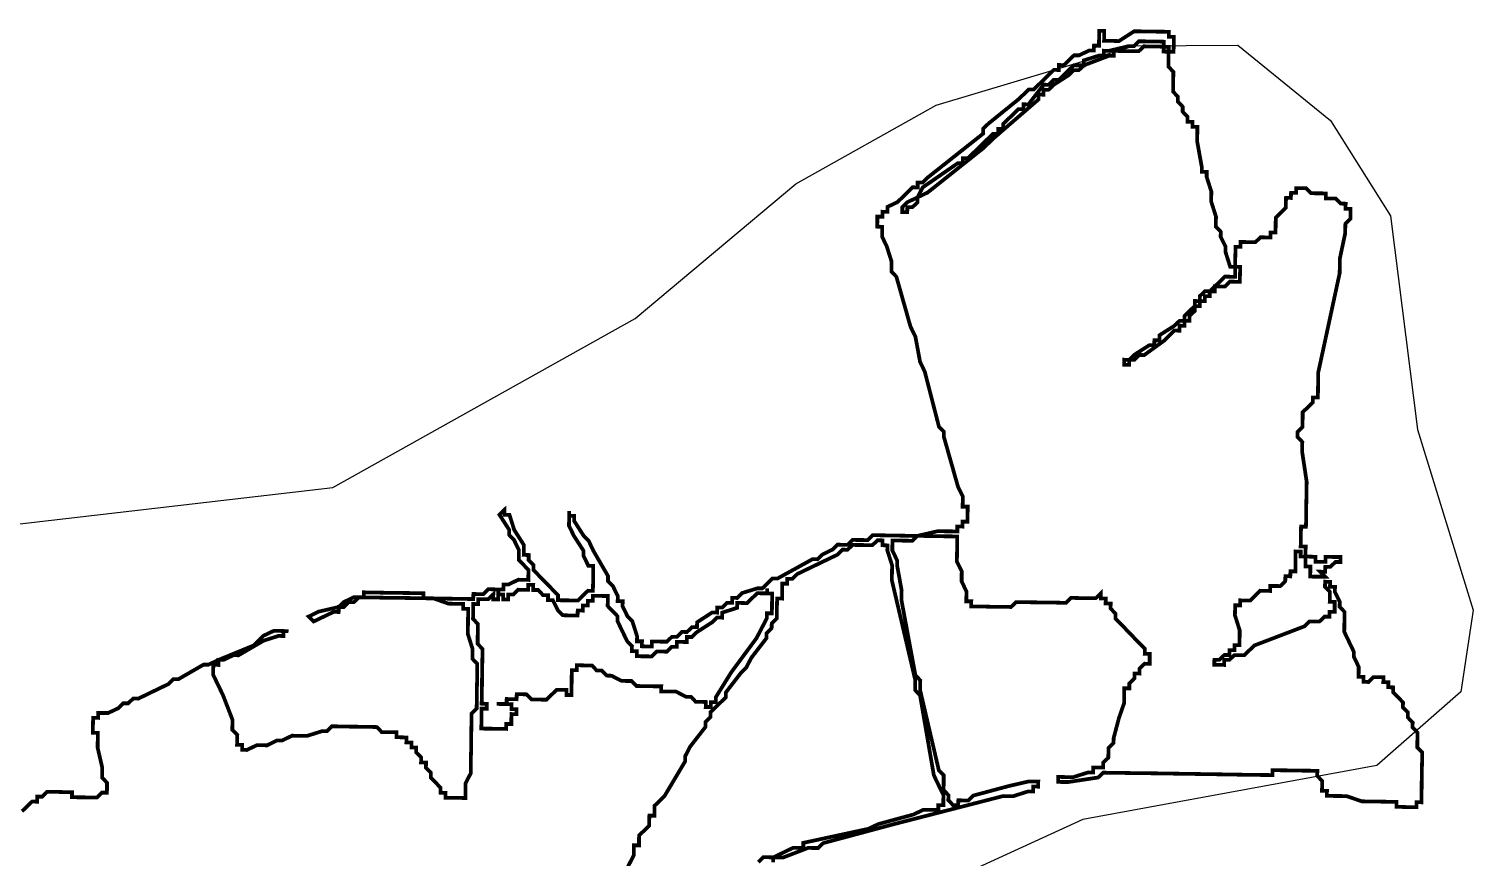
# Model space of a CAD drawing. Header units: metres. Extents: x 264905 to 267425, y 2153187 to 2156140.
# Drawn here: x 266272 to 267425, y 2155326 to 2155988 of the extents above; entities that cross this region are included whole.
import ezdxf

# ---------------------------------------------------------------- set-up
doc = ezdxf.new("R2010")
doc.units = ezdxf.units.M
doc.layers.add('HIGH TIDE LINE', color=6, linetype='Continuous')
doc.layers.add('village', color=3, linetype='Continuous')

msp = doc.modelspace()

# ---------------------------------------------------------------- linework, layer by layer
at = {"layer": 'HIGH TIDE LINE', "lineweight": 0}
for points in [[(266866.2, 2155322, 3, 3, 0), (266866.3, 2155325.9, 3, 3, 0), (266870.3, 2155325.9, 3, 3, 0), (266874.2, 2155325.8, 3, 3, 0), (266894.2, 2155333.5, 3, 3, 0), (266898.2, 2155333.4, 3, 3, 0), (266902.2, 2155333.4, 3, 3, 0), (266906.2, 2155337.3, 3, 3, 0), (266962.1, 2155352.3, 3, 3, 0), (267049.9, 2155374.9, 3, 3, 0), (267057.9, 2155374.8, 3, 3, 0), (267069.8, 2155378.6, 3, 3, 0), (267073.8, 2155378.5, 3, 3, 0), (267073.9, 2155382.5, 3, 3, 0), (267077.8, 2155382.4, 3, 3, 0), (267077.9, 2155386.4, 3, 3, 0), (267073.9, 2155386.5, 3, 3, 0), (267070, 2155386.5, 3, 3, 0), (267054, 2155382.8, 3, 3, 0), (267026.1, 2155375.3, 3, 3, 0), (267022, 2155371.3, 3, 3, 0), (267014.1, 2155371.5, 3, 3, 0), (267014, 2155367.5, 3, 3, 0), (267010, 2155367.5, 3, 3, 0), (267006.1, 2155371.6, 3, 3, 0), (267006.2, 2155375.6, 3, 3, 0), (267002.3, 2155379.6, 3, 3, 0), (267002.4, 2155391.5, 3, 3, 0), (266998.5, 2155395.5, 3, 3, 0), (266983.6, 2155459.4, 3, 3, 0), (266983.6, 2155463.4, 3, 3, 0), (266983.7, 2155467.3, 3, 3, 0), (266979.8, 2155471.4, 3, 3, 0), (266968.7, 2155531.2, 3, 3, 0), (266968.8, 2155539.1, 3, 3, 0), (266965.2, 2155559.1, 3, 3, 0), (266965.2, 2155563.1, 3, 3, 0), (266961.4, 2155571.1, 3, 3, 0), (266961.4, 2155575, 3, 3, 0), (266961.5, 2155579, 3, 3, 0), (266965.5, 2155579, 3, 3, 0), (266969.4, 2155578.9, 3, 3, 0), (266977.4, 2155578.8, 3, 3, 0), (266981.4, 2155582.7, 3, 3, 0), (266989.4, 2155582.6, 3, 3, 0), (266997.3, 2155582.5, 3, 3, 0), (267001.3, 2155582.4, 3, 3, 0), (267005.3, 2155582.3, 3, 3, 0), (267009.2, 2155582.3, 3, 3, 0), (267013.2, 2155582.2, 3, 3, 0), (267013.2, 2155578.2, 3, 3, 0), (267013.1, 2155574.3, 3, 3, 0), (267013, 2155566.3, 3, 3, 0), (267012.9, 2155562.3, 3, 3, 0), (267016.8, 2155554.3, 3, 3, 0), (267016.7, 2155550.4, 3, 3, 0), (267016.7, 2155546.4, 3, 3, 0), (267020.5, 2155538.4, 3, 3, 0), (267020.5, 2155534.4, 3, 3, 0), (267020.4, 2155530.4, 3, 3, 0), (267024.4, 2155530.4, 3, 3, 0), (267024.3, 2155526.4, 3, 3, 0), (267028.3, 2155526.3, 3, 3, 0), (267032.3, 2155526.3, 3, 3, 0), (267036.2, 2155526.2, 3, 3, 0), (267040.2, 2155526.1, 3, 3, 0), (267044.2, 2155526.1, 3, 3, 0), (267052.1, 2155526, 3, 3, 0), (267056.1, 2155525.9, 3, 3, 0), (267060.2, 2155529.8, 3, 3, 0), (267064.1, 2155529.8, 3, 3, 0), (267068.1, 2155529.7, 3, 3, 0), (267076.1, 2155529.6, 3, 3, 0), (267080, 2155529.5, 3, 3, 0), (267084, 2155529.5, 3, 3, 0), (267092, 2155529.4, 3, 3, 0), (267095.9, 2155529.3, 3, 3, 0), (267099.9, 2155529.2, 3, 3, 0), (267103.9, 2155533.2, 3, 3, 0), (267111.9, 2155533, 3, 3, 0), (267119.8, 2155532.9, 3, 3, 0), (267123.8, 2155532.9, 3, 3, 0), (267127.8, 2155536.8, 3, 3, 0), (267127.8, 2155532.8, 3, 3, 0), (267131.8, 2155532.7, 3, 3, 0), (267131.7, 2155528.8, 3, 3, 0), (267135.7, 2155528.7, 3, 3, 0), (267135.6, 2155524.7, 3, 3, 0), (267139.5, 2155520.7, 3, 3, 0), (267139.5, 2155516.7, 3, 3, 0), (267143.4, 2155512.7, 3, 3, 0), (267147.3, 2155508.7, 3, 3, 0), (267151.2, 2155504.6, 3, 3, 0), (267155.1, 2155500.6, 3, 3, 0), (267163, 2155492.5, 3, 3, 0), (267162.9, 2155488.5, 3, 3, 0), (267166.9, 2155488.5, 3, 3, 0), (267166.8, 2155484.5, 3, 3, 0), (267166.8, 2155480.5, 3, 3, 0), (267162.8, 2155480.6, 3, 3, 0), (267158.8, 2155476.7, 3, 3, 0), (267158.7, 2155472.7, 3, 3, 0), (267154.7, 2155472.8, 3, 3, 0), (267154.7, 2155468.8, 3, 3, 0), (267150.6, 2155464.9, 3, 3, 0), (267150.6, 2155460.9, 3, 3, 0), (267146.6, 2155460.9, 3, 3, 0), (267146.5, 2155457, 3, 3, 0), (267146.5, 2155453, 3, 3, 0), (267146.4, 2155449, 3, 3, 0), (267142.3, 2155437.2, 3, 3, 0), (267138.1, 2155421.3, 3, 3, 0), (267138, 2155417.3, 3, 3, 0), (267134, 2155413.4, 3, 3, 0), (267133.9, 2155409.4, 3, 3, 0), (267133.8, 2155405.5, 3, 3, 0), (267129.8, 2155401.6, 3, 3, 0), (267129.8, 2155397.6, 3, 3, 0), (267125.8, 2155397.6, 3, 3, 0), (267121.8, 2155397.7, 3, 3, 0), (267121.7, 2155393.7, 3, 3, 0), (267117.8, 2155393.8, 3, 3, 0), (267105.8, 2155390, 3, 3, 0), (267101.8, 2155390, 3, 3, 0), (267097.8, 2155390.1, 3, 3, 0), (267093.9, 2155390.2, 3, 3, 0), (267093.8, 2155386.2, 3, 3, 0), (267097.8, 2155386.1, 3, 3, 0), (267101.8, 2155386.1, 3, 3, 0), (267125.7, 2155389.7, 3, 3, 0), (267129.7, 2155393.6, 3, 3, 0), (267133.7, 2155393.5, 3, 3, 0), (267137.6, 2155393.5, 3, 3, 0), (267161.5, 2155393.1, 3, 3, 0), (267165.5, 2155393.1, 3, 3, 0), (267173.4, 2155393, 3, 3, 0), (267225.1, 2155392.2, 3, 3, 0), (267233, 2155392.1, 3, 3, 0), (267237, 2155392, 3, 3, 0), (267248.9, 2155391.8, 3, 3, 0), (267252.9, 2155391.8, 3, 3, 0), (267256.9, 2155391.7, 3, 3, 0), (267260.9, 2155391.7, 3, 3, 0), (267264.8, 2155391.6, 3, 3, 0), (267264.9, 2155395.6, 3, 3, 0), (267268.9, 2155395.5, 3, 3, 0), (267276.8, 2155395.4, 3, 3, 0), (267280.8, 2155395.3, 3, 3, 0), (267288.8, 2155395.2, 3, 3, 0), (267292.7, 2155395.2, 3, 3, 0), (267296.7, 2155395.1, 3, 3, 0), (267300.7, 2155395, 3, 3, 0), (267300.6, 2155391.1, 3, 3, 0), (267304.5, 2155387, 3, 3, 0), (267304.5, 2155383.1, 3, 3, 0), (267304.4, 2155379.1, 3, 3, 0), (267308.4, 2155379, 3, 3, 0), (267308.3, 2155375, 3, 3, 0), (267312.3, 2155375, 3, 3, 0), (267316.3, 2155374.9, 3, 3, 0), (267320.3, 2155374.9, 3, 3, 0), (267324.2, 2155374.8, 3, 3, 0), (267336.1, 2155370.7, 3, 3, 0), (267340.1, 2155370.6, 3, 3, 0), (267344, 2155370.5, 3, 3, 0), (267348, 2155370.5, 3, 3, 0), (267359.9, 2155370.3, 3, 3, 0), (267363.9, 2155370.2, 3, 3, 0), (267363.9, 2155366.3, 3, 3, 0), (267367.8, 2155366.2, 3, 3, 0), (267371.8, 2155366.1, 3, 3, 0), (267375.8, 2155366.1, 3, 3, 0), (267379.8, 2155366, 3, 3, 0), (267379.8, 2155370, 3, 3, 0), (267383.8, 2155369.9, 3, 3, 0), (267383.9, 2155373.9, 3, 3, 0), (267383.9, 2155377.9, 3, 3, 0), (267384, 2155381.9, 3, 3, 0), (267384, 2155385.9, 3, 3, 0), (267384.1, 2155389.8, 3, 3, 0), (267384.1, 2155393.8, 3, 3, 0), (267384.2, 2155397.8, 3, 3, 0), (267384.3, 2155401.8, 3, 3, 0), (267384.3, 2155405.7, 3, 3, 0), (267384.4, 2155409.7, 3, 3, 0), (267380.5, 2155413.7, 3, 3, 0), (267380.6, 2155421.7, 3, 3, 0), (267380.6, 2155425.7, 3, 3, 0), (267376.7, 2155429.7, 3, 3, 0), (267376.8, 2155433.7, 3, 3, 0), (267372.9, 2155437.7, 3, 3, 0), (267372.9, 2155441.7, 3, 3, 0), (267369, 2155445.7, 3, 3, 0), (267369.1, 2155449.7, 3, 3, 0), (267365.2, 2155453.7, 3, 3, 0), (267361.2, 2155457.8, 3, 3, 0), (267361.3, 2155461.7, 3, 3, 0), (267357.3, 2155461.8, 3, 3, 0), (267357.4, 2155465.8, 3, 3, 0), (267353.4, 2155465.8, 3, 3, 0), (267353.5, 2155469.8, 3, 3, 0), (267349.5, 2155469.9, 3, 3, 0), (267345.5, 2155469.9, 3, 3, 0), (267341.5, 2155466, 3, 3, 0), (267337.5, 2155466.1, 3, 3, 0), (267337.6, 2155470, 3, 3, 0), (267333.6, 2155470.1, 3, 3, 0), (267333.7, 2155474.1, 3, 3, 0), (267333.7, 2155478.1, 3, 3, 0), (267329.9, 2155486.1, 3, 3, 0), (267329.9, 2155490, 3, 3, 0), (267322.2, 2155506.1, 3, 3, 0), (267322.3, 2155514, 3, 3, 0), (267322.4, 2155518, 3, 3, 0), (267322.4, 2155522, 3, 3, 0), (267318.5, 2155526, 3, 3, 0), (267318.6, 2155530, 3, 3, 0), (267314.7, 2155538, 3, 3, 0), (267314.8, 2155542, 3, 3, 0), (267310.8, 2155542, 3, 3, 0), (267310.9, 2155546, 3, 3, 0), (267306.9, 2155546.1, 3, 3, 0), (267306.8, 2155542.1, 3, 3, 0), (267310.7, 2155538, 3, 3, 0), (267310.7, 2155534.1, 3, 3, 0), (267310.6, 2155530.1, 3, 3, 0), (267314.6, 2155530, 3, 3, 0), (267314.5, 2155526.1, 3, 3, 0), (267314.5, 2155522.1, 3, 3, 0), (267310.5, 2155522.1, 3, 3, 0), (267310.5, 2155518.2, 3, 3, 0), (267306.5, 2155518.2, 3, 3, 0), (267302.4, 2155514.3, 3, 3, 0), (267294.5, 2155514.4, 3, 3, 0), (267290.5, 2155510.5, 3, 3, 0), (267250.5, 2155495.2, 3, 3, 0), (267246.4, 2155491.3, 3, 3, 0), (267242.4, 2155487.4, 3, 3, 0), (267238.4, 2155487.4, 3, 3, 0), (267234.5, 2155487.5, 3, 3, 0), (267230.4, 2155483.6, 3, 3, 0), (267226.4, 2155483.6, 3, 3, 0), (267226.4, 2155479.6, 3, 3, 0), (267222.4, 2155479.7, 3, 3, 0), (267218.4, 2155479.8, 3, 3, 0), (267218.5, 2155483.7, 3, 3, 0), (267222.5, 2155483.7, 3, 3, 0), (267226.5, 2155487.6, 3, 3, 0), (267230.5, 2155487.5, 3, 3, 0), (267230.5, 2155491.5, 3, 3, 0), (267234.5, 2155491.5, 3, 3, 0), (267234.6, 2155495.4, 3, 3, 0), (267238.6, 2155495.4, 3, 3, 0), (267238.6, 2155499.3, 3, 3, 0), (267238.7, 2155503.3, 3, 3, 0), (267238.7, 2155507.3, 3, 3, 0), (267234.9, 2155519.3, 3, 3, 0), (267235, 2155523.3, 3, 3, 0), (267235, 2155527.2, 3, 3, 0), (267239, 2155527.2, 3, 3, 0), (267239.1, 2155531.2, 3, 3, 0), (267243.1, 2155531.1, 3, 3, 0), (267247, 2155531, 3, 3, 0), (267255.1, 2155538.9, 3, 3, 0), (267259.1, 2155538.8, 3, 3, 0), (267263, 2155538.7, 3, 3, 0), (267263.1, 2155542.7, 3, 3, 0), (267267.1, 2155542.7, 3, 3, 0), (267271.1, 2155542.6, 3, 3, 0), (267275.1, 2155546.5, 3, 3, 0), (267275.2, 2155550.5, 3, 3, 0), (267279.1, 2155550.4, 3, 3, 0), (267279.2, 2155554.4, 3, 3, 0), (267283.2, 2155554.4, 3, 3, 0), (267283.2, 2155558.3, 3, 3, 0), (267283.3, 2155562.3, 3, 3, 0), (267283.3, 2155566.3, 3, 3, 0), (267283.4, 2155570.3, 3, 3, 0), (267287.4, 2155570.2, 3, 3, 0), (267287.3, 2155566.2, 3, 3, 0), (267291.3, 2155566.2, 3, 3, 0), (267291.2, 2155562.2, 3, 3, 0), (267291.2, 2155558.2, 3, 3, 0), (267295.1, 2155558.2, 3, 3, 0), (267295.1, 2155554.2, 3, 3, 0), (267295, 2155550.2, 3, 3, 0), (267299, 2155550.1, 3, 3, 0), (267303, 2155550.1, 3, 3, 0), (267307, 2155550, 3, 3, 0), (267303, 2155554.1, 3, 3, 0), (267307, 2155554, 3, 3, 0), (267307.1, 2155558, 3, 3, 0), (267311, 2155557.9, 3, 3, 0), (267315.1, 2155561.8, 3, 3, 0), (267319.1, 2155561.8, 3, 3, 0), (267319.1, 2155565.8, 3, 3, 0), (267315.1, 2155565.8, 3, 3, 0), (267311.2, 2155565.9, 3, 3, 0), (267307.2, 2155565.9, 3, 3, 0), (267307.1, 2155562, 3, 3, 0), (267303.2, 2155562, 3, 3, 0), (267299.2, 2155562.1, 3, 3, 0), (267299.2, 2155566, 3, 3, 0), (267295.3, 2155566.1, 3, 3, 0), (267291.3, 2155566.2, 3, 3, 0), (267291.3, 2155570.1, 3, 3, 0), (267291.4, 2155574.1, 3, 3, 0), (267287.4, 2155574.2, 3, 3, 0), (267287.5, 2155578.2, 3, 3, 0), (267287.5, 2155582.1, 3, 3, 0), (267287.6, 2155586.1, 3, 3, 0), (267287.7, 2155590.1, 3, 3, 0), (267291.6, 2155590, 3, 3, 0), (267291.7, 2155594, 3, 3, 0), (267291.8, 2155598, 3, 3, 0), (267291.8, 2155601.9, 3, 3, 0), (267291.9, 2155609.9, 3, 3, 0), (267292, 2155613.9, 3, 3, 0), (267292.1, 2155617.8, 3, 3, 0), (267292.1, 2155621.8, 3, 3, 0), (267292.2, 2155625.8, 3, 3, 0), (267288.6, 2155649.7, 3, 3, 0), (267288.6, 2155653.7, 3, 3, 0), (267288.7, 2155657.7, 3, 3, 0), (267284.8, 2155661.7, 3, 3, 0), (267284.8, 2155665.7, 3, 3, 0), (267288.8, 2155669.6, 3, 3, 0), (267288.9, 2155673.6, 3, 3, 0), (267289, 2155677.5, 3, 3, 0), (267289, 2155681.5, 3, 3, 0), (267293.1, 2155685.4, 3, 3, 0), (267297.1, 2155689.3, 3, 3, 0), (267297.1, 2155693.3, 3, 3, 0), (267301.1, 2155693.3, 3, 3, 0), (267301.2, 2155697.2, 3, 3, 0), (267301.3, 2155705.2, 3, 3, 0), (267301.4, 2155709.2, 3, 3, 0), (267301.4, 2155713.1, 3, 3, 0), (267318.5, 2155792.4, 3, 3, 0), (267318.6, 2155796.4, 3, 3, 0), (267318.6, 2155800.4, 3, 3, 0), (267318.7, 2155804.3, 3, 3, 0), (267322.9, 2155824.2, 3, 3, 0), (267323.1, 2155832.1, 3, 3, 0), (267327.1, 2155836, 3, 3, 0), (267327.2, 2155840, 3, 3, 0), (267327.2, 2155844, 3, 3, 0), (267323.2, 2155844, 3, 3, 0), (267323.3, 2155848, 3, 3, 0), (267319.3, 2155848.1, 3, 3, 0), (267315.4, 2155852.1, 3, 3, 0), (267311.4, 2155852.2, 3, 3, 0), (267307.5, 2155852.2, 3, 3, 0), (267307.5, 2155856.2, 3, 3, 0), (267303.5, 2155856.3, 3, 3, 0), (267299.6, 2155856.3, 3, 3, 0), (267295.6, 2155856.4, 3, 3, 0), (267291.7, 2155860.4, 3, 3, 0), (267287.7, 2155860.5, 3, 3, 0), (267283.7, 2155860.5, 3, 3, 0), (267283.7, 2155856.6, 3, 3, 0), (267279.7, 2155856.6, 3, 3, 0), (267279.6, 2155852.6, 3, 3, 0), (267275.7, 2155852.7, 3, 3, 0), (267275.6, 2155848.7, 3, 3, 0), (267275.5, 2155844.7, 3, 3, 0), (267267.5, 2155836.9, 3, 3, 0), (267267.4, 2155829, 3, 3, 0), (267267.3, 2155825, 3, 3, 0), (267263.3, 2155825, 3, 3, 0), (267263.3, 2155821.1, 3, 3, 0), (267259.3, 2155821.1, 3, 3, 0), (267255.3, 2155821.2, 3, 3, 0), (267251.3, 2155817.3, 3, 3, 0), (267247.3, 2155817.3, 3, 3, 0), (267243.3, 2155817.4, 3, 3, 0), (267239.4, 2155817.4, 3, 3, 0), (267239.3, 2155813.5, 3, 3, 0), (267235.3, 2155813.5, 3, 3, 0), (267235.3, 2155809.6, 3, 3, 0), (267235.2, 2155805.6, 3, 3, 0), (267235.1, 2155801.6, 3, 3, 0), (267235.1, 2155797.6, 3, 3, 0), (267239.1, 2155797.6, 3, 3, 0), (267239, 2155793.6, 3, 3, 0), (267238.9, 2155789.6, 3, 3, 0), (267238.9, 2155785.6, 3, 3, 0), (267234.9, 2155785.7, 3, 3, 0), (267230.9, 2155785.8, 3, 3, 0), (267226.9, 2155781.8, 3, 3, 0), (267222.9, 2155781.9, 3, 3, 0), (267218.9, 2155782, 3, 3, 0), (267218.9, 2155778, 3, 3, 0), (267214.9, 2155778, 3, 3, 0), (267214.9, 2155774.1, 3, 3, 0), (267210.9, 2155774.1, 3, 3, 0), (267210.8, 2155770.2, 3, 3, 0), (267206.8, 2155770.2, 3, 3, 0), (267206.8, 2155766.2, 3, 3, 0), (267202.8, 2155766.3, 3, 3, 0), (267202.8, 2155762.3, 3, 3, 0), (267198.7, 2155758.4, 3, 3, 0), (267198.7, 2155754.4, 3, 3, 0), (267194.7, 2155754.5, 3, 3, 0), (267194.6, 2155750.5, 3, 3, 0), (267190.7, 2155750.6, 3, 3, 0), (267190.6, 2155746.6, 3, 3, 0), (267186.6, 2155746.7, 3, 3, 0), (267182.6, 2155742.7, 3, 3, 0), (267178.6, 2155738.8, 3, 3, 0), (267162.5, 2155727.1, 3, 3, 0), (267158.5, 2155727.2, 3, 3, 0), (267154.5, 2155723.3, 3, 3, 0), (267150.5, 2155723.3, 3, 3, 0), (267150.4, 2155719.4, 3, 3, 0), (267146.5, 2155719.4, 3, 3, 0), (267146.5, 2155723.4, 3, 3, 0), (267150.5, 2155723.3, 3, 3, 0), (267154.5, 2155727.3, 3, 3, 0), (267166.6, 2155735, 3, 3, 0), (267170.5, 2155735, 3, 3, 0), (267170.6, 2155738.9, 3, 3, 0), (267174.6, 2155738.9, 3, 3, 0), (267174.6, 2155742.9, 3, 3, 0), (267186.7, 2155750.6, 3, 3, 0), (267190.7, 2155754.5, 3, 3, 0), (267194.7, 2155754.5, 3, 3, 0), (267194.7, 2155758.5, 3, 3, 0), (267198.8, 2155762.4, 3, 3, 0), (267202.8, 2155766.3, 3, 3, 0), (267202.9, 2155770.3, 3, 3, 0), (267206.8, 2155770.2, 3, 3, 0), (267206.9, 2155774.2, 3, 3, 0), (267210.9, 2155778.1, 3, 3, 0), (267214.9, 2155778, 3, 3, 0), (267218.9, 2155782, 3, 3, 0), (267223, 2155785.9, 3, 3, 0), (267227, 2155789.8, 3, 3, 0), (267231, 2155789.7, 3, 3, 0), (267235, 2155789.7, 3, 3, 0), (267235, 2155793.7, 3, 3, 0), (267235.1, 2155797.6, 3, 3, 0), (267231.1, 2155797.7, 3, 3, 0), (267227.3, 2155809.7, 3, 3, 0), (267227.4, 2155813.7, 3, 3, 0), (267223.5, 2155821.7, 3, 3, 0), (267223.6, 2155825.6, 3, 3, 0), (267219.7, 2155829.7, 3, 3, 0), (267219.7, 2155833.6, 3, 3, 0), (267219.8, 2155837.6, 3, 3, 0), (267216, 2155849.6, 3, 3, 0), (267216, 2155853.6, 3, 3, 0), (267216.1, 2155857.6, 3, 3, 0), (267212.3, 2155869.5, 3, 3, 0), (267212.4, 2155873.5, 3, 3, 0), (267208.4, 2155873.6, 3, 3, 0), (267208.4, 2155877.6, 3, 3, 0), (267204.8, 2155897.5, 3, 3, 0), (267204.8, 2155901.5, 3, 3, 0), (267204.9, 2155905.4, 3, 3, 0), (267204.9, 2155909.4, 3, 3, 0), (267201, 2155909.5, 3, 3, 0), (267201, 2155913.5, 3, 3, 0), (267197, 2155913.5, 3, 3, 0), (267197.1, 2155917.5, 3, 3, 0), (267193.2, 2155921.5, 3, 3, 0), (267193.2, 2155925.5, 3, 3, 0), (267189.3, 2155929.5, 3, 3, 0), (267189.4, 2155933.5, 3, 3, 0), (267185.5, 2155937.5, 3, 3, 0), (267185.5, 2155941.5, 3, 3, 0), (267185.6, 2155945.5, 3, 3, 0), (267185.7, 2155949.5, 3, 3, 0), (267185.7, 2155953.4, 3, 3, 0), (267181.8, 2155957.5, 3, 3, 0), (267181.9, 2155961.5, 3, 3, 0), (267181.9, 2155965.4, 3, 3, 0), (267182, 2155969.4, 3, 3, 0), (267178, 2155969.5, 3, 3, 0), (267178.1, 2155973.4, 3, 3, 0), (267174.1, 2155973.5, 3, 3, 0), (267170.1, 2155973.6, 3, 3, 0), (267166.1, 2155973.6, 3, 3, 0), (267162.2, 2155973.7, 3, 3, 0), (267158.1, 2155969.8, 3, 3, 0), (267154.1, 2155969.8, 3, 3, 0), (267150.2, 2155969.9, 3, 3, 0), (267146.2, 2155969.9, 3, 3, 0), (267142.2, 2155970, 3, 3, 0), (267138.2, 2155970.1, 3, 3, 0), (267138.2, 2155966.1, 3, 3, 0), (267134.2, 2155966.1, 3, 3, 0), (267114.2, 2155958.5, 3, 3, 0), (267110.2, 2155954.6, 3, 3, 0), (267106.2, 2155954.6, 3, 3, 0), (267102.2, 2155950.7, 3, 3, 0), (267090.1, 2155942.9, 3, 3, 0), (267086.1, 2155939, 3, 3, 0), (267082.1, 2155939.1, 3, 3, 0), (267082.1, 2155935.1, 3, 3, 0), (267078.1, 2155935.2, 3, 3, 0), (267078, 2155931.2, 3, 3, 0), (267041.8, 2155899.9, 3, 3, 0), (267037.8, 2155896, 3, 3, 0), (267033.7, 2155892.1, 3, 3, 0), (266989.5, 2155856.9, 3, 3, 0), (266981.5, 2155853.1, 3, 3, 0), (266981.4, 2155849.1, 3, 3, 0), (266977.4, 2155845.2, 3, 3, 0), (266973.4, 2155845.3, 3, 3, 0), (266973.3, 2155841.3, 3, 3, 0), (266969.4, 2155841.3, 3, 3, 0), (266969.4, 2155845.3, 3, 3, 0), (266973.4, 2155849.2, 3, 3, 0), (266981.5, 2155853.1, 3, 3, 0), (266985.6, 2155861, 3, 3, 0), (267013.7, 2155880.4, 3, 3, 0), (267017.6, 2155880.4, 3, 3, 0), (267017.7, 2155884.4, 3, 3, 0), (267021.7, 2155884.3, 3, 3, 0), (267041.8, 2155903.9, 3, 3, 0), (267045.8, 2155903.8, 3, 3, 0), (267045.9, 2155907.8, 3, 3, 0), (267049.9, 2155907.7, 3, 3, 0), (267049.9, 2155911.7, 3, 3, 0), (267058, 2155919.6, 3, 3, 0), (267062, 2155923.5, 3, 3, 0), (267066, 2155923.4, 3, 3, 0), (267066.1, 2155927.4, 3, 3, 0), (267070, 2155927.3, 3, 3, 0), (267082.2, 2155943.1, 3, 3, 0), (267086.2, 2155943, 3, 3, 0), (267090.2, 2155946.9, 3, 3, 0), (267094.2, 2155946.8, 3, 3, 0), (267102.2, 2155954.7, 3, 3, 0), (267106.3, 2155958.6, 3, 3, 0), (267110.2, 2155958.5, 3, 3, 0), (267114.2, 2155958.5, 3, 3, 0), (267114.3, 2155962.5, 3, 3, 0), (267126.3, 2155966.3, 3, 3, 0), (267130.2, 2155966.2, 3, 3, 0), (267130.3, 2155970.2, 3, 3, 0), (267134.3, 2155970.1, 3, 3, 0), (267150.2, 2155973.9, 3, 3, 0), (267154.2, 2155973.8, 3, 3, 0), (267158.2, 2155977.7, 3, 3, 0), (267162.2, 2155977.7, 3, 3, 0), (267166.2, 2155977.6, 3, 3, 0), (267170.2, 2155977.5, 3, 3, 0), (267174.1, 2155977.5, 3, 3, 0), (267178.1, 2155977.4, 3, 3, 0), (267178.1, 2155973.4, 3, 3, 0), (267182, 2155973.4, 3, 3, 0), (267182, 2155969.4, 3, 3, 0), (267185.9, 2155969.3, 3, 3, 0), (267186, 2155973.3, 3, 3, 0), (267186.1, 2155977.3, 3, 3, 0), (267186.1, 2155981.3, 3, 3, 0), (267182.1, 2155981.3, 3, 3, 0), (267182.2, 2155985.3, 3, 3, 0), (267178.2, 2155985.4, 3, 3, 0), (267174.3, 2155985.4, 3, 3, 0), (267170.3, 2155985.5, 3, 3, 0), (267166.3, 2155985.5, 3, 3, 0), (267162.3, 2155985.6, 3, 3, 0), (267158.4, 2155985.7, 3, 3, 0), (267154.4, 2155985.7, 3, 3, 0), (267142.3, 2155977.9, 3, 3, 0), (267138.4, 2155978, 3, 3, 0), (267134.4, 2155978.1, 3, 3, 0), (267130.4, 2155978.1, 3, 3, 0), (267130.5, 2155982.1, 3, 3, 0), (267130.5, 2155986.1, 3, 3, 0), (267126.6, 2155986.1, 3, 3, 0), (267126.5, 2155982.2, 3, 3, 0), (267126.4, 2155978.2, 3, 3, 0), (267126.4, 2155974.2, 3, 3, 0), (267122.4, 2155974.3, 3, 3, 0), (267122.3, 2155970.3, 3, 3, 0), (267118.4, 2155970.3, 3, 3, 0), (267110.4, 2155966.5, 3, 3, 0), (267106.4, 2155966.5, 3, 3, 0), (267102.4, 2155962.6, 3, 3, 0), (267098.3, 2155958.7, 3, 3, 0), (267094.3, 2155958.8, 3, 3, 0), (267094.3, 2155954.8, 3, 3, 0), (267090.3, 2155954.9, 3, 3, 0), (267074.2, 2155939.2, 3, 3, 0), (267070.2, 2155939.3, 3, 3, 0), (267066.2, 2155935.3, 3, 3, 0), (267062.1, 2155931.4, 3, 3, 0), (267038, 2155911.9, 3, 3, 0), (267034, 2155908, 3, 3, 0), (267033.9, 2155904, 3, 3, 0), (266989.6, 2155868.9, 3, 3, 0), (266985.6, 2155865, 3, 3, 0), (266981.6, 2155865, 3, 3, 0), (266981.6, 2155861, 3, 3, 0), (266977.6, 2155861.1, 3, 3, 0), (266965.5, 2155849.3, 3, 3, 0), (266957.5, 2155845.5, 3, 3, 0), (266957.4, 2155841.5, 3, 3, 0), (266953.5, 2155841.6, 3, 3, 0), (266953.4, 2155837.6, 3, 3, 0), (266949.4, 2155837.7, 3, 3, 0), (266949.4, 2155833.7, 3, 3, 0), (266949.3, 2155829.7, 3, 3, 0), (266953.3, 2155829.6, 3, 3, 0), (266953.2, 2155821.7, 3, 3, 0), (266957, 2155813.7, 3, 3, 0), (266960.8, 2155801.7, 3, 3, 0), (266960.7, 2155793.7, 3, 3, 0), (266964.6, 2155789.7, 3, 3, 0), (266975.9, 2155749.8, 3, 3, 0), (266979.8, 2155741.8, 3, 3, 0), (266983.5, 2155721.8, 3, 3, 0), (266987.3, 2155713.8, 3, 3, 0), (266998.6, 2155669.9, 3, 3, 0), (267002.5, 2155665.9, 3, 3, 0), (267002.5, 2155661.9, 3, 3, 0), (267013.8, 2155622, 3, 3, 0), (267017.7, 2155614, 3, 3, 0), (267017.5, 2155606, 3, 3, 0), (267021.5, 2155606, 3, 3, 0), (267021.5, 2155602, 3, 3, 0), (267021.4, 2155598, 3, 3, 0), (267021.3, 2155594, 3, 3, 0), (267017.4, 2155594.1, 3, 3, 0), (267017.3, 2155590.1, 3, 3, 0), (267013.3, 2155590.2, 3, 3, 0), (267013.3, 2155586.2, 3, 3, 0), (267009.3, 2155586.3, 3, 3, 0), (267005.3, 2155586.3, 3, 3, 0), (267001.4, 2155586.4, 3, 3, 0), (266997.4, 2155586.4, 3, 3, 0), (266981.4, 2155582.7, 3, 3, 0), (266973.5, 2155582.8, 3, 3, 0), (266949.6, 2155583.2, 3, 3, 0), (266945.6, 2155583.2, 3, 3, 0), (266941.6, 2155579.3, 3, 3, 0), (266937.6, 2155579.4, 3, 3, 0), (266933.7, 2155579.4, 3, 3, 0), (266929.7, 2155579.5, 3, 3, 0), (266925.7, 2155575.6, 3, 3, 0), (266921.7, 2155575.6, 3, 3, 0), (266917.7, 2155575.7, 3, 3, 0), (266913.7, 2155571.8, 3, 3, 0), (266905.7, 2155567.9, 3, 3, 0), (266901.6, 2155564, 3, 3, 0), (266897.7, 2155564.1, 3, 3, 0), (266869.6, 2155548.6, 3, 3, 0), (266865.6, 2155548.6, 3, 3, 0), (266861.6, 2155544.7, 3, 3, 0), (266857.6, 2155540.8, 3, 3, 0), (266853.6, 2155540.8, 3, 3, 0), (266841.6, 2155537.1, 3, 3, 0), (266837.6, 2155533.1, 3, 3, 0), (266833.6, 2155533.2, 3, 3, 0), (266833.5, 2155529.2, 3, 3, 0), (266829.5, 2155529.3, 3, 3, 0), (266825.5, 2155525.4, 3, 3, 0), (266821.5, 2155525.4, 3, 3, 0), (266821.5, 2155521.4, 3, 3, 0), (266817.5, 2155521.5, 3, 3, 0), (266805.5, 2155513.7, 3, 3, 0), (266805.4, 2155509.8, 3, 3, 0), (266801.4, 2155509.8, 3, 3, 0), (266797.4, 2155505.9, 3, 3, 0), (266793.4, 2155506, 3, 3, 0), (266789.4, 2155502, 3, 3, 0), (266785.4, 2155502.1, 3, 3, 0), (266781.4, 2155498.2, 3, 3, 0), (266777.4, 2155498.2, 3, 3, 0), (266773.4, 2155498.3, 3, 3, 0), (266769.5, 2155498.4, 3, 3, 0), (266769.4, 2155494.4, 3, 3, 0), (266765.4, 2155494.4, 3, 3, 0), (266761.4, 2155494.5, 3, 3, 0), (266761.5, 2155498.5, 3, 3, 0), (266757.5, 2155498.5, 3, 3, 0), (266757.6, 2155502.5, 3, 3, 0), (266753.8, 2155514.5, 3, 3, 0), (266749.9, 2155518.5, 3, 3, 0), (266746, 2155526.5, 3, 3, 0), (266746.1, 2155530.5, 3, 3, 0), (266742.1, 2155530.6, 3, 3, 0), (266742.2, 2155534.5, 3, 3, 0), (266738.3, 2155542.6, 3, 3, 0), (266734.4, 2155546.6, 3, 3, 0), (266734.4, 2155550.6, 3, 3, 0), (266722.8, 2155570.6, 3, 3, 0), (266719, 2155578.6, 3, 3, 0), (266715, 2155582.7, 3, 3, 0), (266707.3, 2155594.7, 3, 3, 0), (266707.3, 2155598.7, 3, 3, 0), (266703.4, 2155598.7, 3, 3, 0), (266703.4, 2155602.7, 3, 3, 0), (266703.4, 2155598.7, 3, 3, 0), (266703.3, 2155594.8, 3, 3, 0), (266703.2, 2155590.8, 3, 3, 0), (266707.1, 2155582.8, 3, 3, 0), (266714.9, 2155570.7, 3, 3, 0), (266714.8, 2155566.8, 3, 3, 0), (266718.7, 2155558.8, 3, 3, 0), (266722.6, 2155558.7, 3, 3, 0), (266722.6, 2155554.7, 3, 3, 0), (266722.5, 2155550.7, 3, 3, 0), (266722.5, 2155546.8, 3, 3, 0), (266722.4, 2155542.8, 3, 3, 0), (266722.3, 2155538.8, 3, 3, 0), (266718.4, 2155538.9, 3, 3, 0), (266714.3, 2155535, 3, 3, 0), (266710.3, 2155531, 3, 3, 0), (266706.3, 2155531.1, 3, 3, 0), (266702.4, 2155531.2, 3, 3, 0), (266698.4, 2155531.2, 3, 3, 0), (266694.4, 2155531.3, 3, 3, 0), (266694.5, 2155535.3, 3, 3, 0), (266682.7, 2155547.4, 3, 3, 0), (266678.8, 2155551.4, 3, 3, 0), (266674.9, 2155555.4, 3, 3, 0), (266674.9, 2155559.4, 3, 3, 0), (266671, 2155563.4, 3, 3, 0), (266671.1, 2155567.4, 3, 3, 0), (266667.1, 2155567.5, 3, 3, 0), (266667.2, 2155571.4, 3, 3, 0), (266667.2, 2155575.4, 3, 3, 0), (266659.5, 2155587.5, 3, 3, 0), (266655.7, 2155599.5, 3, 3, 0), (266651.7, 2155599.5, 3, 3, 0), (266651.7, 2155603.5, 3, 3, 0), (266647.7, 2155599.6, 3, 3, 0), (266655.5, 2155587.5, 3, 3, 0), (266655.4, 2155583.6, 3, 3, 0), (266659.3, 2155579.5, 3, 3, 0), (266663.2, 2155571.5, 3, 3, 0), (266663.1, 2155567.5, 3, 3, 0), (266663.1, 2155563.6, 3, 3, 0), (266667, 2155559.5, 3, 3, 0), (266670.9, 2155555.5, 3, 3, 0), (266670.8, 2155551.5, 3, 3, 0), (266670.8, 2155547.5, 3, 3, 0), (266666.8, 2155547.6, 3, 3, 0), (266662.8, 2155547.7, 3, 3, 0), (266654.8, 2155543.8, 3, 3, 0), (266650.9, 2155543.9, 3, 3, 0), (266650.8, 2155539.9, 3, 3, 0), (266646.8, 2155539.9, 3, 3, 0), (266646.8, 2155536, 3, 3, 0), (266650.7, 2155535.9, 3, 3, 0), (266650.7, 2155531.9, 3, 3, 0), (266654.7, 2155531.9, 3, 3, 0), (266654.7, 2155535.8, 3, 3, 0), (266658.7, 2155535.8, 3, 3, 0), (266662.7, 2155539.7, 3, 3, 0), (266666.7, 2155539.6, 3, 3, 0), (266670.7, 2155539.6, 3, 3, 0), (266670.7, 2155543.6, 3, 3, 0), (266674.7, 2155543.5, 3, 3, 0), (266674.6, 2155539.5, 3, 3, 0), (266678.6, 2155539.5, 3, 3, 0), (266682.5, 2155535.4, 3, 3, 0), (266686.5, 2155535.4, 3, 3, 0), (266686.5, 2155531.4, 3, 3, 0), (266690.4, 2155531.3, 3, 3, 0), (266694.3, 2155523.3, 3, 3, 0), (266698.2, 2155519.3, 3, 3, 0), (266702.2, 2155519.2, 3, 3, 0), (266706.1, 2155519.2, 3, 3, 0), (266710.1, 2155519.1, 3, 3, 0), (266710.2, 2155523.1, 3, 3, 0), (266714.2, 2155523, 3, 3, 0), (266714.2, 2155527, 3, 3, 0), (266718.2, 2155527, 3, 3, 0), (266718.3, 2155530.9, 3, 3, 0), (266722.2, 2155530.9, 3, 3, 0), (266722.3, 2155534.8, 3, 3, 0), (266726.3, 2155534.8, 3, 3, 0), (266730.2, 2155534.7, 3, 3, 0), (266734.2, 2155534.7, 3, 3, 0), (266734.2, 2155530.7, 3, 3, 0), (266734.1, 2155526.7, 3, 3, 0), (266738, 2155522.7, 3, 3, 0), (266741.9, 2155518.6, 3, 3, 0), (266741.9, 2155514.7, 3, 3, 0), (266749.6, 2155498.7, 3, 3, 0), (266753.5, 2155494.6, 3, 3, 0), (266753.4, 2155490.6, 3, 3, 0), (266757.4, 2155490.6, 3, 3, 0), (266757.4, 2155486.6, 3, 3, 0), (266761.3, 2155486.5, 3, 3, 0), (266765.3, 2155486.5, 3, 3, 0), (266769.3, 2155486.4, 3, 3, 0), (266773.3, 2155490.3, 3, 3, 0), (266777.3, 2155490.3, 3, 3, 0), (266781.3, 2155490.2, 3, 3, 0), (266785.3, 2155494.1, 3, 3, 0), (266789.3, 2155494.1, 3, 3, 0), (266789.3, 2155498.1, 3, 3, 0), (266793.3, 2155498, 3, 3, 0), (266797.3, 2155497.9, 3, 3, 0), (266797.3, 2155501.9, 3, 3, 0), (266801.3, 2155501.9, 3, 3, 0), (266805.3, 2155505.8, 3, 3, 0), (266817.4, 2155513.6, 3, 3, 0), (266821.4, 2155517.5, 3, 3, 0), (266825.4, 2155517.4, 3, 3, 0), (266825.5, 2155521.4, 3, 3, 0), (266837.4, 2155525.2, 3, 3, 0), (266837.5, 2155529.2, 3, 3, 0), (266841.5, 2155529.1, 3, 3, 0), (266845.4, 2155529, 3, 3, 0), (266849.5, 2155533, 3, 3, 0), (266853.5, 2155536.9, 3, 3, 0), (266857.5, 2155536.8, 3, 3, 0), (266861.5, 2155536.8, 3, 3, 0), (266861.5, 2155540.7, 3, 3, 0), (266861.5, 2155536.8, 3, 3, 0), (266865.4, 2155536.7, 3, 3, 0), (266865.4, 2155532.7, 3, 3, 0), (266865.3, 2155528.7, 3, 3, 0), (266865.3, 2155524.8, 3, 3, 0), (266865.2, 2155520.8, 3, 3, 0), (266861.2, 2155520.9, 3, 3, 0), (266861.2, 2155516.9, 3, 3, 0), (266857.1, 2155509, 3, 3, 0), (266853, 2155501.1, 3, 3, 0), (266832.7, 2155473.6, 3, 3, 0), (266820.5, 2155453.9, 3, 3, 0), (266820.4, 2155449.9, 3, 3, 0), (266816.4, 2155449.9, 3, 3, 0), (266816.4, 2155446, 3, 3, 0), (266812.4, 2155446, 3, 3, 0), (266812.5, 2155450, 3, 3, 0), (266808.5, 2155450.1, 3, 3, 0), (266804.5, 2155450.1, 3, 3, 0), (266800.6, 2155454.2, 3, 3, 0), (266796.6, 2155454.2, 3, 3, 0), (266788.7, 2155458.3, 3, 3, 0), (266784.8, 2155458.4, 3, 3, 0), (266780.8, 2155458.4, 3, 3, 0), (266776.8, 2155458.5, 3, 3, 0), (266776.9, 2155462.5, 3, 3, 0), (266772.9, 2155462.5, 3, 3, 0), (266768.9, 2155462.6, 3, 3, 0), (266757, 2155462.8, 3, 3, 0), (266753.1, 2155466.8, 3, 3, 0), (266749.1, 2155466.8, 3, 3, 0), (266745.1, 2155466.9, 3, 3, 0), (266737.2, 2155471, 3, 3, 0), (266733.3, 2155471.1, 3, 3, 0), (266729.4, 2155475.1, 3, 3, 0), (266725.4, 2155475.2, 3, 3, 0), (266721.5, 2155479.2, 3, 3, 0), (266717.5, 2155479.2, 3, 3, 0), (266713.5, 2155479.3, 3, 3, 0), (266709.5, 2155479.4, 3, 3, 0), (266709.5, 2155475.4, 3, 3, 0), (266705.5, 2155475.4, 3, 3, 0), (266705.4, 2155471.5, 3, 3, 0), (266705.4, 2155467.5, 3, 3, 0), (266705.3, 2155463.5, 3, 3, 0), (266705.3, 2155459.5, 3, 3, 0), (266705.2, 2155455.6, 3, 3, 0), (266701.2, 2155455.6, 3, 3, 0), (266701.3, 2155459.6, 3, 3, 0), (266697.3, 2155459.7, 3, 3, 0), (266693.3, 2155459.7, 3, 3, 0), (266689.3, 2155455.8, 3, 3, 0), (266685.3, 2155451.9, 3, 3, 0), (266681.3, 2155451.9, 3, 3, 0), (266677.3, 2155452, 3, 3, 0), (266673.3, 2155452.1, 3, 3, 0), (266669.4, 2155456.1, 3, 3, 0), (266665.5, 2155456.2, 3, 3, 0), (266661.5, 2155456.2, 3, 3, 0), (266661.4, 2155452.2, 3, 3, 0), (266657.4, 2155452.3, 3, 3, 0), (266653.5, 2155452.4, 3, 3, 0), (266653.4, 2155448.4, 3, 3, 0), (266649.4, 2155448.4, 3, 3, 0), (266645.5, 2155448.5, 3, 3, 0), (266649.4, 2155448.4, 3, 3, 0), (266653.4, 2155448.4, 3, 3, 0), (266657.4, 2155448.3, 3, 3, 0), (266657.3, 2155444.4, 3, 3, 0), (266661.3, 2155444.3, 3, 3, 0), (266661.2, 2155440.3, 3, 3, 0), (266657.3, 2155440.4, 3, 3, 0), (266657.2, 2155436.4, 3, 3, 0), (266657.2, 2155432.4, 3, 3, 0), (266653.2, 2155432.5, 3, 3, 0), (266653.1, 2155428.5, 3, 3, 0), (266649.1, 2155428.6, 3, 3, 0), (266645.2, 2155428.6, 3, 3, 0), (266641.2, 2155428.7, 3, 3, 0), (266637.2, 2155428.7, 3, 3, 0), (266633.2, 2155428.8, 3, 3, 0), (266633.3, 2155432.8, 3, 3, 0), (266633.4, 2155436.8, 3, 3, 0), (266633.4, 2155440.7, 3, 3, 0), (266633.5, 2155444.7, 3, 3, 0), (266637.5, 2155444.6, 3, 3, 0), (266637.5, 2155448.6, 3, 3, 0), (266633.5, 2155448.7, 3, 3, 0), (266633.6, 2155452.7, 3, 3, 0), (266633.7, 2155456.6, 3, 3, 0), (266633.7, 2155460.6, 3, 3, 0), (266633.8, 2155464.6, 3, 3, 0), (266633.8, 2155468.6, 3, 3, 0), (266633.9, 2155472.5, 3, 3, 0), (266634, 2155476.5, 3, 3, 0), (266634, 2155480.5, 3, 3, 0), (266634.2, 2155492.4, 3, 3, 0), (266630.3, 2155496.4, 3, 3, 0), (266630.3, 2155500.4, 3, 3, 0), (266630.5, 2155512.3, 3, 3, 0), (266626.6, 2155516.4, 3, 3, 0), (266626.7, 2155520.4, 3, 3, 0), (266626.7, 2155524.3, 3, 3, 0), (266626.8, 2155528.3, 3, 3, 0), (266630.7, 2155528.2, 3, 3, 0), (266630.8, 2155532.2, 3, 3, 0), (266634.8, 2155532.2, 3, 3, 0), (266638.8, 2155532.1, 3, 3, 0), (266642.8, 2155536, 3, 3, 0), (266642.7, 2155532, 3, 3, 0), (266646.7, 2155532, 3, 3, 0), (266646.8, 2155536, 3, 3, 0), (266646.8, 2155539.9, 3, 3, 0), (266642.8, 2155540, 3, 3, 0), (266638.9, 2155540.1, 3, 3, 0), (266634.8, 2155536.1, 3, 3, 0), (266630.9, 2155536.2, 3, 3, 0), (266626.9, 2155536.3, 3, 3, 0), (266626.8, 2155532.3, 3, 3, 0), (266622.9, 2155532.3, 3, 3, 0), (266618.9, 2155532.4, 3, 3, 0), (266614.9, 2155532.5, 3, 3, 0), (266610.9, 2155532.5, 3, 3, 0), (266599, 2155532.7, 3, 3, 0), (266591.1, 2155532.8, 3, 3, 0), (266587.1, 2155532.9, 3, 3, 0), (266587.1, 2155536.8, 3, 3, 0), (266583.2, 2155536.9, 3, 3, 0), (266579.2, 2155537, 3, 3, 0), (266555.3, 2155537.3, 3, 3, 0), (266551.4, 2155537.4, 3, 3, 0), (266547.4, 2155537.4, 3, 3, 0), (266543.4, 2155537.5, 3, 3, 0), (266539.4, 2155537.6, 3, 3, 0), (266539.4, 2155533.6, 3, 3, 0), (266535.4, 2155533.6, 3, 3, 0), (266531.4, 2155533.7, 3, 3, 0), (266523.4, 2155529.8, 3, 3, 0), (266519.4, 2155525.9, 3, 3, 0), (266503.4, 2155522.2, 3, 3, 0), (266495.4, 2155518.3, 3, 3, 0), (266499.3, 2155514.3, 3, 3, 0), (266515.4, 2155522, 3, 3, 0), (266519.3, 2155521.9, 3, 3, 0), (266519.4, 2155525.9, 3, 3, 0), (266523.4, 2155525.9, 3, 3, 0), (266527.4, 2155529.8, 3, 3, 0), (266531.4, 2155529.7, 3, 3, 0), (266535.4, 2155533.6, 3, 3, 0), (266539.4, 2155533.6, 3, 3, 0), (266543.4, 2155533.5, 3, 3, 0), (266547.3, 2155533.5, 3, 3, 0), (266555.3, 2155533.3, 3, 3, 0), (266559.3, 2155533.3, 3, 3, 0), (266563.2, 2155533.2, 3, 3, 0), (266567.2, 2155533.2, 3, 3, 0), (266579.1, 2155533, 3, 3, 0), (266583.1, 2155532.9, 3, 3, 0), (266587.1, 2155532.9, 3, 3, 0), (266595, 2155532.8, 3, 3, 0), (266606.9, 2155528.6, 3, 3, 0), (266610.9, 2155528.5, 3, 3, 0), (266614.8, 2155528.5, 3, 3, 0), (266618.8, 2155528.4, 3, 3, 0), (266618.8, 2155524.5, 3, 3, 0), (266622.7, 2155524.4, 3, 3, 0), (266622.7, 2155520.4, 3, 3, 0), (266622.6, 2155516.4, 3, 3, 0), (266622.6, 2155512.5, 3, 3, 0), (266622.4, 2155504.5, 3, 3, 0), (266626.2, 2155492.5, 3, 3, 0), (266626.2, 2155488.6, 3, 3, 0), (266626.1, 2155484.6, 3, 3, 0), (266630, 2155480.5, 3, 3, 0), (266630, 2155476.6, 3, 3, 0), (266629.9, 2155472.6, 3, 3, 0), (266629.9, 2155468.6, 3, 3, 0), (266629.8, 2155464.6, 3, 3, 0), (266629.7, 2155460.7, 3, 3, 0), (266629.7, 2155456.7, 3, 3, 0), (266629.5, 2155444.8, 3, 3, 0), (266625.5, 2155440.8, 3, 3, 0), (266625.4, 2155436.9, 3, 3, 0), (266625.2, 2155424.9, 3, 3, 0), (266625.2, 2155421, 3, 3, 0), (266625.1, 2155417, 3, 3, 0), (266625.1, 2155413, 3, 3, 0), (266625, 2155409, 3, 3, 0), (266624.9, 2155405.1, 3, 3, 0), (266624.9, 2155401.1, 3, 3, 0), (266624.8, 2155397.1, 3, 3, 0), (266624.8, 2155393.1, 3, 3, 0), (266620.7, 2155385.2, 3, 3, 0), (266620.6, 2155381.3, 3, 3, 0), (266620.6, 2155377.3, 3, 3, 0), (266620.5, 2155373.3, 3, 3, 0), (266616.5, 2155373.4, 3, 3, 0), (266612.5, 2155373.4, 3, 3, 0), (266608.6, 2155373.5, 3, 3, 0), (266604.6, 2155373.6, 3, 3, 0), (266604.7, 2155377.5, 3, 3, 0), (266600.7, 2155377.6, 3, 3, 0), (266600.7, 2155381.6, 3, 3, 0), (266596.8, 2155385.6, 3, 3, 0), (266592.9, 2155389.6, 3, 3, 0), (266593, 2155393.6, 3, 3, 0), (266589, 2155397.6, 3, 3, 0), (266589.1, 2155401.6, 3, 3, 0), (266585.1, 2155401.7, 3, 3, 0), (266585.2, 2155405.7, 3, 3, 0), (266581.3, 2155409.7, 3, 3, 0), (266581.3, 2155413.7, 3, 3, 0), (266577.4, 2155413.7, 3, 3, 0), (266577.4, 2155417.7, 3, 3, 0), (266573.4, 2155417.8, 3, 3, 0), (266573.5, 2155421.7, 3, 3, 0), (266569.5, 2155421.8, 3, 3, 0), (266565.6, 2155421.9, 3, 3, 0), (266565.6, 2155425.8, 3, 3, 0), (266561.6, 2155425.9, 3, 3, 0), (266557.7, 2155425.9, 3, 3, 0), (266553.7, 2155426, 3, 3, 0), (266549.8, 2155430, 3, 3, 0), (266545.8, 2155430.1, 3, 3, 0), (266541.8, 2155430.2, 3, 3, 0), (266537.8, 2155430.2, 3, 3, 0), (266533.9, 2155430.3, 3, 3, 0), (266529.9, 2155430.3, 3, 3, 0), (266525.9, 2155430.4, 3, 3, 0), (266521.9, 2155430.5, 3, 3, 0), (266514, 2155430.6, 3, 3, 0), (266510, 2155426.7, 3, 3, 0), (266506, 2155426.7, 3, 3, 0), (266494, 2155422.9, 3, 3, 0), (266490, 2155423, 3, 3, 0), (266482.1, 2155423.1, 3, 3, 0), (266474.1, 2155419.2, 3, 3, 0), (266470.1, 2155419.3, 3, 3, 0), (266462.1, 2155415.4, 3, 3, 0), (266454.1, 2155415.6, 3, 3, 0), (266446.1, 2155411.7, 3, 3, 0), (266442.2, 2155411.8, 3, 3, 0), (266442.2, 2155415.7, 3, 3, 0), (266438.2, 2155415.8, 3, 3, 0), (266438.3, 2155419.8, 3, 3, 0), (266438.4, 2155423.7, 3, 3, 0), (266434.4, 2155427.8, 3, 3, 0), (266434.5, 2155431.8, 3, 3, 0), (266434.6, 2155435.7, 3, 3, 0), (266426.9, 2155455.7, 3, 3, 0), (266423, 2155463.7, 3, 3, 0), (266419.2, 2155471.7, 3, 3, 0), (266419.2, 2155475.7, 3, 3, 0), (266419.3, 2155479.7, 3, 3, 0), (266423.3, 2155479.6, 3, 3, 0), (266423.3, 2155483.6, 3, 3, 0), (266427.3, 2155483.6, 3, 3, 0), (266435.3, 2155487.4, 3, 3, 0), (266439.3, 2155487.3, 3, 3, 0), (266459.4, 2155499, 3, 3, 0), (266471.3, 2155502.8, 3, 3, 0), (266475.3, 2155502.7, 3, 3, 0), (266475.4, 2155506.7, 3, 3, 0), (266479.3, 2155506.6, 3, 3, 0), (266475.4, 2155506.7, 3, 3, 0), (266471.4, 2155506.8, 3, 3, 0), (266467.4, 2155506.8, 3, 3, 0), (266459.4, 2155503, 3, 3, 0), (266455.4, 2155499, 3, 3, 0), (266451.3, 2155495.1, 3, 3, 0), (266423.3, 2155483.6, 3, 3, 0), (266415.3, 2155479.8, 3, 3, 0), (266411.4, 2155479.8, 3, 3, 0), (266391.3, 2155468.2, 3, 3, 0), (266387.3, 2155468.2, 3, 3, 0), (266383.3, 2155464.3, 3, 3, 0), (266359.3, 2155452.7, 3, 3, 0), (266355.3, 2155452.8, 3, 3, 0), (266351.3, 2155448.9, 3, 3, 0), (266347.3, 2155449, 3, 3, 0), (266343.3, 2155445, 3, 3, 0), (266335.2, 2155441.2, 3, 3, 0), (266331.3, 2155441.2, 3, 3, 0), (266327.3, 2155441.3, 3, 3, 0), (266327.2, 2155437.3, 3, 3, 0), (266323.3, 2155437.4, 3, 3, 0), (266323.2, 2155433.4, 3, 3, 0), (266323.1, 2155429.4, 3, 3, 0), (266323.1, 2155425.5, 3, 3, 0), (266327.1, 2155425.4, 3, 3, 0), (266327, 2155421.4, 3, 3, 0), (266326.9, 2155413.5, 3, 3, 0), (266330.6, 2155397.5, 3, 3, 0), (266330.5, 2155389.6, 3, 3, 0), (266334.4, 2155385.5, 3, 3, 0), (266334.4, 2155381.5, 3, 3, 0), (266334.3, 2155377.6, 3, 3, 0), (266330.3, 2155377.6, 3, 3, 0), (266326.3, 2155373.7, 3, 3, 0), (266322.3, 2155373.8, 3, 3, 0), (266318.3, 2155373.8, 3, 3, 0), (266314.4, 2155373.9, 3, 3, 0), (266310.4, 2155373.9, 3, 3, 0), (266306.4, 2155374, 3, 3, 0), (266306.5, 2155378, 3, 3, 0), (266302.5, 2155378, 3, 3, 0), (266298.5, 2155378.1, 3, 3, 0), (266294.6, 2155378.2, 3, 3, 0), (266290.6, 2155378.2, 3, 3, 0), (266286.6, 2155378.3, 3, 3, 0), (266282.6, 2155374.4, 3, 3, 0), (266278.6, 2155374.4, 3, 3, 0), (266278.5, 2155370.4, 3, 3, 0), (266274.6, 2155370.5, 3, 3, 0), (266266.5, 2155362.7, 3, 3, 0)], [(266746.8, 2155311.8, 3, 3, 0), (266755, 2155327.6, 3, 3, 0), (266755.1, 2155335.5, 3, 3, 0), (266759.1, 2155335.5, 3, 3, 0), (266759.1, 2155339.5, 3, 3, 0), (266759.2, 2155343.4, 3, 3, 0), (266767.3, 2155351.3, 3, 3, 0), (266767.3, 2155355.2, 3, 3, 0), (266767.4, 2155359.2, 3, 3, 0), (266771.4, 2155359.2, 3, 3, 0), (266771.5, 2155367.1, 3, 3, 0), (266779.5, 2155374.9, 3, 3, 0), (266795.9, 2155402.5, 3, 3, 0), (266795.9, 2155406.5, 3, 3, 0), (266800, 2155414.4, 3, 3, 0), (266812.2, 2155430.1, 3, 3, 0), (266812.2, 2155434.1, 3, 3, 0), (266816.3, 2155438, 3, 3, 0), (266816.3, 2155442, 3, 3, 0), (266828.4, 2155453.7, 3, 3, 0), (266828.5, 2155457.7, 3, 3, 0), (266840.6, 2155473.4, 3, 3, 0), (266844.7, 2155477.4, 3, 3, 0), (266848.8, 2155485.3, 3, 3, 0), (266860.9, 2155501, 3, 3, 0), (266861, 2155505, 3, 3, 0), (266865, 2155508.9, 3, 3, 0), (266865.1, 2155512.8, 3, 3, 0), (266869.1, 2155516.8, 3, 3, 0), (266869.2, 2155520.7, 3, 3, 0), (266869.2, 2155524.7, 3, 3, 0), (266869.3, 2155528.7, 3, 3, 0), (266869.4, 2155532.7, 3, 3, 0), (266873.3, 2155532.6, 3, 3, 0), (266873.4, 2155536.6, 3, 3, 0), (266873.5, 2155540.6, 3, 3, 0), (266873.5, 2155544.5, 3, 3, 0), (266877.5, 2155544.5, 3, 3, 0), (266877.5, 2155548.4, 3, 3, 0), (266881.5, 2155548.4, 3, 3, 0), (266885.6, 2155552.3, 3, 3, 0), (266917.6, 2155567.7, 3, 3, 0), (266921.6, 2155571.7, 3, 3, 0), (266925.6, 2155571.6, 3, 3, 0), (266929.6, 2155575.5, 3, 3, 0), (266933.6, 2155575.4, 3, 3, 0), (266937.6, 2155575.4, 3, 3, 0), (266941.6, 2155575.3, 3, 3, 0), (266945.5, 2155575.3, 3, 3, 0), (266949.6, 2155579.2, 3, 3, 0), (266953.5, 2155579.1, 3, 3, 0), (266953.5, 2155575.2, 3, 3, 0), (266957.5, 2155575.1, 3, 3, 0), (266957.4, 2155571.1, 3, 3, 0), (266961.2, 2155559.1, 3, 3, 0), (266961, 2155547.2, 3, 3, 0), (266979.7, 2155467.4, 3, 3, 0), (266979.7, 2155463.4, 3, 3, 0), (266979.6, 2155459.5, 3, 3, 0), (266983.5, 2155455.4, 3, 3, 0), (266994.5, 2155391.6, 3, 3, 0), (266998.3, 2155383.6, 3, 3, 0), (267002.2, 2155375.6, 3, 3, 0), (267002.1, 2155371.6, 3, 3, 0), (267002.1, 2155367.7, 3, 3, 0), (266998.1, 2155367.7, 3, 3, 0), (266998.1, 2155363.7, 3, 3, 0), (266994.1, 2155363.8, 3, 3, 0), (266986.1, 2155363.9, 3, 3, 0), (266978.1, 2155360.1, 3, 3, 0), (266950.2, 2155352.5, 3, 3, 0), (266942.2, 2155348.7, 3, 3, 0), (266890.3, 2155337.5, 3, 3, 0), (266890.3, 2155333.5, 3, 3, 0), (266886.3, 2155333.6, 3, 3, 0), (266882.3, 2155333.6, 3, 3, 0), (266866.3, 2155325.9, 3, 3, 0), (266862.3, 2155326, 3, 3, 0), (266858.3, 2155326.1, 3, 3, 0), (266854.3, 2155322.1, 3, 3, 0)]]:
    msp.add_lwpolyline(points, format="xyseb", dxfattribs=at)
at = {"layer": 'village', "color": 3}
msp.add_polyline3d([(266200.4, 2155584.8, 0), (266514.7, 2155621.4, 0), (266756, 2155756.2, 0), (266884.3, 2155863.9, 0), (266996.4, 2155926.7, 0), (267154.8, 2155974.1, 0), (267237.1, 2155974.6, 0), (267311.1, 2155914.5, 0), (267359, 2155838.4, 0), (267380.6, 2155667.7, 0), (267425.1, 2155523.3, 0), (267415.3, 2155458.2, 0), (267348.2, 2155399.2, 0), (267113.5, 2155356.2, 0), (266847.7, 2155234.1, 0), (266778.8, 2155109.9, 0), (266709.2, 2154900.2, 0), (266691.7, 2154789, 0), (266697.3, 2154627.5, 0)], dxfattribs=at)

doc.saveas('drawing.dxf')
